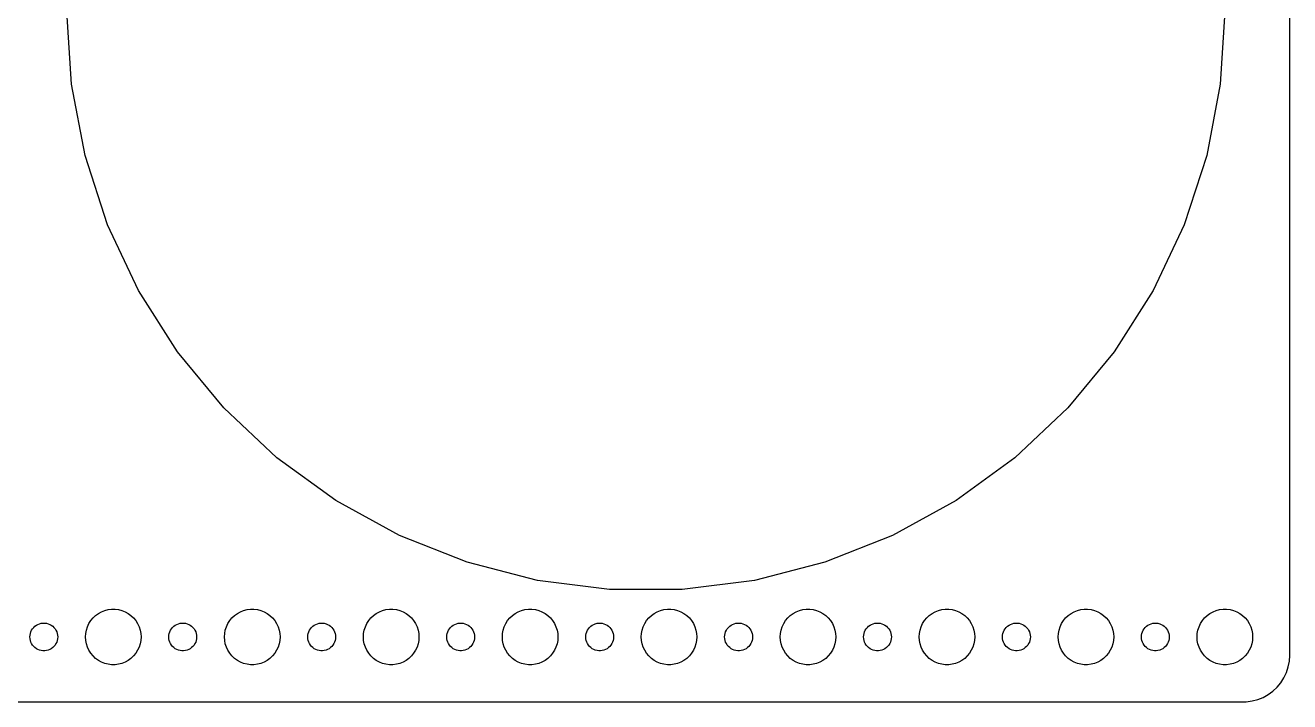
# Model space of a CAD drawing. Header units: metres. Extents: x -330 to 330, y -74 to 74.
# Drawn here: x 193 to 329.5, y -74.5 to -1.5 of the extents above; entities that cross this region are included whole.
import ezdxf

# ---------------------------------------------------------------- set-up
doc = ezdxf.new("R2010")
doc.units = ezdxf.units.M

msp = doc.modelspace()

# ---------------------------------------------------------------- linework, layer by layer
for p, q in [((329.5, -69.5), (329.5, 69.5)), ((197.993, -7.8333), (197.5, 0)), ((322.5, 0), (322.007, -7.8333)), ((199.464, -15.5431), (197.993, -7.8333)), ((322.007, -7.8333), (320.536, -15.5431)), ((201.889, -23.0078), (199.464, -15.5431)), ((320.536, -15.5431), (318.111, -23.0078)), ((205.231, -30.1096), (201.889, -23.0078)), ((318.111, -23.0078), (314.769, -30.1096)), ((209.436, -36.7366), (205.231, -30.1096)), ((314.769, -30.1096), (310.564, -36.7366)), ((214.439, -42.7842), (209.436, -36.7366)), ((310.564, -36.7366), (305.561, -42.7842)), ((220.161, -48.1571), (214.439, -42.7842)), ((305.561, -42.7842), (299.839, -48.1571)), ((226.511, -52.7705), (220.161, -48.1571)), ((299.839, -48.1571), (293.489, -52.7705)), ((233.389, -56.5517), (226.511, -52.7705)), ((293.489, -52.7705), (286.611, -56.5517)), ((240.686, -59.441), (233.389, -56.5517)), ((286.611, -56.5517), (279.314, -59.441)), ((248.289, -61.3929), (240.686, -59.441)), ((279.314, -59.441), (271.711, -61.3929)), ((256.076, -62.3767), (248.289, -61.3929)), ((271.711, -61.3929), (263.924, -62.3767)), ((263.924, -62.3767), (256.076, -62.3767)), ((200.073, -65.7366), (200.313, -65.4464)), ((200.313, -65.4464), (200.588, -65.1885)), ((200.588, -65.1885), (200.893, -64.967)), ((200.893, -64.967), (201.223, -64.7855)), ((201.223, -64.7855), (201.573, -64.6468)), ((201.573, -64.6468), (201.938, -64.5531)), ((201.938, -64.5531), (202.312, -64.5059)), ((202.312, -64.5059), (202.688, -64.5059)), ((202.688, -64.5059), (203.062, -64.5531)), ((203.062, -64.5531), (203.427, -64.6468)), ((203.427, -64.6468), (203.777, -64.7855)), ((203.777, -64.7855), (204.107, -64.967)), ((204.107, -64.967), (204.412, -65.1885)), ((204.412, -65.1885), (204.687, -65.4464)), ((204.687, -65.4464), (204.927, -65.7366)), ((215.073, -65.7366), (215.313, -65.4464)), ((215.313, -65.4464), (215.588, -65.1885)), ((215.588, -65.1885), (215.893, -64.967)), ((215.893, -64.967), (216.223, -64.7855)), ((216.223, -64.7855), (216.573, -64.6468)), ((216.573, -64.6468), (216.938, -64.5531)), ((216.938, -64.5531), (217.312, -64.5059)), ((217.312, -64.5059), (217.688, -64.5059)), ((217.688, -64.5059), (218.062, -64.5531)), ((218.062, -64.5531), (218.427, -64.6468)), ((218.427, -64.6468), (218.777, -64.7855)), ((218.777, -64.7855), (219.107, -64.967)), ((219.107, -64.967), (219.412, -65.1885)), ((219.412, -65.1885), (219.687, -65.4464)), ((219.687, -65.4464), (219.927, -65.7366)), ((230.073, -65.7366), (230.313, -65.4464)), ((230.313, -65.4464), (230.588, -65.1885)), ((230.588, -65.1885), (230.893, -64.967)), ((230.893, -64.967), (231.223, -64.7855)), ((231.223, -64.7855), (231.573, -64.6468)), ((231.573, -64.6468), (231.938, -64.5531)), ((231.938, -64.5531), (232.312, -64.5059)), ((232.312, -64.5059), (232.688, -64.5059)), ((232.688, -64.5059), (233.062, -64.5531)), ((233.062, -64.5531), (233.427, -64.6468)), ((233.427, -64.6468), (233.777, -64.7855)), ((233.777, -64.7855), (234.107, -64.967)), ((234.107, -64.967), (234.412, -65.1885)), ((234.412, -65.1885), (234.687, -65.4464)), ((234.687, -65.4464), (234.927, -65.7366)), ((245.073, -65.7366), (245.313, -65.4464)), ((245.313, -65.4464), (245.588, -65.1885)), ((245.588, -65.1885), (245.893, -64.967)), ((245.893, -64.967), (246.223, -64.7855)), ((246.223, -64.7855), (246.573, -64.6468)), ((246.573, -64.6468), (246.938, -64.5531)), ((246.938, -64.5531), (247.312, -64.5059)), ((247.312, -64.5059), (247.688, -64.5059)), ((247.688, -64.5059), (248.062, -64.5531)), ((248.062, -64.5531), (248.427, -64.6468)), ((248.427, -64.6468), (248.777, -64.7855)), ((248.777, -64.7855), (249.107, -64.967)), ((249.107, -64.967), (249.412, -65.1885)), ((249.412, -65.1885), (249.687, -65.4464)), ((249.687, -65.4464), (249.927, -65.7366)), ((260.073, -65.7366), (260.313, -65.4464)), ((260.313, -65.4464), (260.588, -65.1885)), ((260.588, -65.1885), (260.893, -64.967)), ((260.893, -64.967), (261.223, -64.7855)), ((261.223, -64.7855), (261.573, -64.6468)), ((261.573, -64.6468), (261.938, -64.5531)), ((261.938, -64.5531), (262.312, -64.5059)), ((262.312, -64.5059), (262.688, -64.5059)), ((262.688, -64.5059), (263.062, -64.5531)), ((263.062, -64.5531), (263.427, -64.6468)), ((263.427, -64.6468), (263.777, -64.7855)), ((263.777, -64.7855), (264.107, -64.967)), ((264.107, -64.967), (264.412, -65.1885)), ((264.412, -65.1885), (264.687, -65.4464)), ((264.687, -65.4464), (264.927, -65.7366)), ((275.073, -65.7366), (275.313, -65.4464)), ((275.313, -65.4464), (275.588, -65.1885)), ((275.588, -65.1885), (275.893, -64.967)), ((275.893, -64.967), (276.223, -64.7855)), ((276.223, -64.7855), (276.573, -64.6468)), ((276.573, -64.6468), (276.938, -64.5531)), ((276.938, -64.5531), (277.312, -64.5059)), ((277.312, -64.5059), (277.688, -64.5059)), ((277.688, -64.5059), (278.062, -64.5531)), ((278.062, -64.5531), (278.427, -64.6468)), ((278.427, -64.6468), (278.777, -64.7855)), ((278.777, -64.7855), (279.107, -64.967)), ((279.107, -64.967), (279.412, -65.1885)), ((279.412, -65.1885), (279.687, -65.4464)), ((279.687, -65.4464), (279.927, -65.7366)), ((290.073, -65.7366), (290.313, -65.4464)), ((290.313, -65.4464), (290.588, -65.1885)), ((290.588, -65.1885), (290.893, -64.967)), ((290.893, -64.967), (291.223, -64.7855)), ((291.223, -64.7855), (291.573, -64.6468)), ((291.573, -64.6468), (291.938, -64.5531)), ((291.938, -64.5531), (292.312, -64.5059)), ((292.312, -64.5059), (292.688, -64.5059)), ((292.688, -64.5059), (293.062, -64.5531)), ((293.062, -64.5531), (293.427, -64.6468)), ((293.427, -64.6468), (293.777, -64.7855)), ((293.777, -64.7855), (294.107, -64.967)), ((294.107, -64.967), (294.412, -65.1885)), ((294.412, -65.1885), (294.687, -65.4464)), ((294.687, -65.4464), (294.927, -65.7366)), ((305.073, -65.7366), (305.313, -65.4464)), ((305.313, -65.4464), (305.588, -65.1885)), ((305.588, -65.1885), (305.893, -64.967)), ((305.893, -64.967), (306.223, -64.7855)), ((306.223, -64.7855), (306.573, -64.6468)), ((306.573, -64.6468), (306.938, -64.5531)), ((306.938, -64.5531), (307.312, -64.5059)), ((307.312, -64.5059), (307.688, -64.5059)), ((307.688, -64.5059), (308.062, -64.5531)), ((308.062, -64.5531), (308.427, -64.6468)), ((308.427, -64.6468), (308.777, -64.7855)), ((308.777, -64.7855), (309.107, -64.967)), ((309.107, -64.967), (309.412, -65.1885)), ((309.412, -65.1885), (309.687, -65.4464)), ((309.687, -65.4464), (309.927, -65.7366)), ((320.073, -65.7366), (320.313, -65.4464)), ((320.313, -65.4464), (320.588, -65.1885)), ((320.588, -65.1885), (320.893, -64.967)), ((320.893, -64.967), (321.223, -64.7855)), ((321.223, -64.7855), (321.573, -64.6468)), ((321.573, -64.6468), (321.938, -64.5531)), ((321.938, -64.5531), (322.312, -64.5059)), ((322.312, -64.5059), (322.688, -64.5059)), ((322.688, -64.5059), (323.062, -64.5531)), ((323.062, -64.5531), (323.427, -64.6468)), ((323.427, -64.6468), (323.777, -64.7855)), ((323.777, -64.7855), (324.107, -64.967)), ((324.107, -64.967), (324.412, -65.1885)), ((324.412, -65.1885), (324.687, -65.4464)), ((324.687, -65.4464), (324.927, -65.7366)), ((193.605, -66.9478), (193.686, -66.7774)), ((193.686, -66.7774), (193.786, -66.6183)), ((193.786, -66.6183), (193.907, -66.4732)), ((193.907, -66.4732), (194.044, -66.3442)), ((194.044, -66.3442), (194.196, -66.2335)), ((194.196, -66.2335), (194.361, -66.1428)), ((194.361, -66.1428), (194.536, -66.0734)), ((194.536, -66.0734), (194.719, -66.0266)), ((194.719, -66.0266), (194.906, -66.003)), ((194.906, -66.003), (195.094, -66.003)), ((195.094, -66.003), (195.281, -66.0266)), ((195.281, -66.0266), (195.464, -66.0734)), ((195.464, -66.0734), (195.639, -66.1428)), ((195.639, -66.1428), (195.804, -66.2335)), ((195.804, -66.2335), (195.956, -66.3442)), ((195.956, -66.3442), (196.093, -66.4732)), ((196.093, -66.4732), (196.214, -66.6183)), ((196.214, -66.6183), (196.314, -66.7774)), ((196.314, -66.7774), (196.395, -66.9478)), ((199.524, -67.124), (199.594, -66.7539)), ((199.594, -66.7539), (199.711, -66.3956)), ((199.711, -66.3956), (199.871, -66.0547)), ((199.871, -66.0547), (200.073, -65.7366)), ((204.927, -65.7366), (205.129, -66.0547)), ((205.129, -66.0547), (205.289, -66.3956)), ((205.289, -66.3956), (205.406, -66.7539)), ((205.406, -66.7539), (205.476, -67.124)), ((208.605, -66.9478), (208.686, -66.7774)), ((208.686, -66.7774), (208.786, -66.6183)), ((208.786, -66.6183), (208.907, -66.4732)), ((208.907, -66.4732), (209.044, -66.3442)), ((209.044, -66.3442), (209.196, -66.2335)), ((209.196, -66.2335), (209.361, -66.1428)), ((209.361, -66.1428), (209.536, -66.0734)), ((209.536, -66.0734), (209.719, -66.0266)), ((209.719, -66.0266), (209.906, -66.003)), ((209.906, -66.003), (210.094, -66.003)), ((210.094, -66.003), (210.281, -66.0266)), ((210.281, -66.0266), (210.464, -66.0734)), ((210.464, -66.0734), (210.639, -66.1428)), ((210.639, -66.1428), (210.804, -66.2335)), ((210.804, -66.2335), (210.956, -66.3442)), ((210.956, -66.3442), (211.093, -66.4732)), ((211.093, -66.4732), (211.214, -66.6183)), ((211.214, -66.6183), (211.314, -66.7774)), ((211.314, -66.7774), (211.395, -66.9478)), ((214.524, -67.124), (214.594, -66.7539)), ((214.594, -66.7539), (214.711, -66.3956)), ((214.711, -66.3956), (214.871, -66.0547)), ((214.871, -66.0547), (215.073, -65.7366)), ((219.927, -65.7366), (220.129, -66.0547)), ((220.129, -66.0547), (220.289, -66.3956)), ((220.289, -66.3956), (220.406, -66.7539)), ((220.406, -66.7539), (220.476, -67.124)), ((223.605, -66.9478), (223.686, -66.7774)), ((223.686, -66.7774), (223.786, -66.6183)), ((223.786, -66.6183), (223.907, -66.4732)), ((223.907, -66.4732), (224.044, -66.3442)), ((224.044, -66.3442), (224.196, -66.2335)), ((224.196, -66.2335), (224.361, -66.1428)), ((224.361, -66.1428), (224.536, -66.0734)), ((224.536, -66.0734), (224.719, -66.0266)), ((224.719, -66.0266), (224.906, -66.003)), ((224.906, -66.003), (225.094, -66.003)), ((225.094, -66.003), (225.281, -66.0266)), ((225.281, -66.0266), (225.464, -66.0734)), ((225.464, -66.0734), (225.639, -66.1428)), ((225.639, -66.1428), (225.804, -66.2335)), ((225.804, -66.2335), (225.956, -66.3442)), ((225.956, -66.3442), (226.093, -66.4732)), ((226.093, -66.4732), (226.214, -66.6183)), ((226.214, -66.6183), (226.314, -66.7774)), ((226.314, -66.7774), (226.395, -66.9478)), ((229.524, -67.124), (229.594, -66.7539)), ((229.594, -66.7539), (229.711, -66.3956)), ((229.711, -66.3956), (229.871, -66.0547)), ((229.871, -66.0547), (230.073, -65.7366)), ((234.927, -65.7366), (235.129, -66.0547)), ((235.129, -66.0547), (235.289, -66.3956)), ((235.289, -66.3956), (235.406, -66.7539)), ((235.406, -66.7539), (235.476, -67.124)), ((238.605, -66.9478), (238.686, -66.7774)), ((238.686, -66.7774), (238.786, -66.6183)), ((238.786, -66.6183), (238.907, -66.4732)), ((238.907, -66.4732), (239.044, -66.3442)), ((239.044, -66.3442), (239.196, -66.2335)), ((239.196, -66.2335), (239.361, -66.1428)), ((239.361, -66.1428), (239.536, -66.0734)), ((239.536, -66.0734), (239.719, -66.0266)), ((239.719, -66.0266), (239.906, -66.003)), ((239.906, -66.003), (240.094, -66.003)), ((240.094, -66.003), (240.281, -66.0266)), ((240.281, -66.0266), (240.464, -66.0734)), ((240.464, -66.0734), (240.639, -66.1428)), ((240.639, -66.1428), (240.804, -66.2335)), ((240.804, -66.2335), (240.956, -66.3442)), ((240.956, -66.3442), (241.093, -66.4732)), ((241.093, -66.4732), (241.214, -66.6183)), ((241.214, -66.6183), (241.314, -66.7774)), ((241.314, -66.7774), (241.395, -66.9478)), ((244.524, -67.124), (244.594, -66.7539)), ((244.594, -66.7539), (244.711, -66.3956)), ((244.711, -66.3956), (244.871, -66.0547)), ((244.871, -66.0547), (245.073, -65.7366)), ((249.927, -65.7366), (250.129, -66.0547)), ((250.129, -66.0547), (250.289, -66.3956)), ((250.289, -66.3956), (250.406, -66.7539)), ((250.406, -66.7539), (250.476, -67.124)), ((253.605, -66.9478), (253.686, -66.7774)), ((253.686, -66.7774), (253.786, -66.6183)), ((253.786, -66.6183), (253.907, -66.4732)), ((253.907, -66.4732), (254.044, -66.3442)), ((254.044, -66.3442), (254.196, -66.2335)), ((254.196, -66.2335), (254.361, -66.1428)), ((254.361, -66.1428), (254.536, -66.0734)), ((254.536, -66.0734), (254.719, -66.0266)), ((254.719, -66.0266), (254.906, -66.003)), ((254.906, -66.003), (255.094, -66.003)), ((255.094, -66.003), (255.281, -66.0266)), ((255.281, -66.0266), (255.464, -66.0734)), ((255.464, -66.0734), (255.639, -66.1428)), ((255.639, -66.1428), (255.804, -66.2335)), ((255.804, -66.2335), (255.956, -66.3442)), ((255.956, -66.3442), (256.093, -66.4732)), ((256.093, -66.4732), (256.214, -66.6183)), ((256.214, -66.6183), (256.314, -66.7774)), ((256.314, -66.7774), (256.395, -66.9478)), ((259.524, -67.124), (259.594, -66.7539)), ((259.594, -66.7539), (259.711, -66.3956)), ((259.711, -66.3956), (259.871, -66.0547)), ((259.871, -66.0547), (260.073, -65.7366)), ((264.927, -65.7366), (265.129, -66.0547)), ((265.129, -66.0547), (265.289, -66.3956)), ((265.289, -66.3956), (265.406, -66.7539)), ((265.406, -66.7539), (265.476, -67.124)), ((268.605, -66.9478), (268.686, -66.7774)), ((268.686, -66.7774), (268.786, -66.6183)), ((268.786, -66.6183), (268.907, -66.4732)), ((268.907, -66.4732), (269.044, -66.3442)), ((269.044, -66.3442), (269.196, -66.2335)), ((269.196, -66.2335), (269.361, -66.1428)), ((269.361, -66.1428), (269.536, -66.0734)), ((269.536, -66.0734), (269.719, -66.0266)), ((269.719, -66.0266), (269.906, -66.003)), ((269.906, -66.003), (270.094, -66.003)), ((270.094, -66.003), (270.281, -66.0266)), ((270.281, -66.0266), (270.464, -66.0734)), ((270.464, -66.0734), (270.639, -66.1428)), ((270.639, -66.1428), (270.804, -66.2335)), ((270.804, -66.2335), (270.956, -66.3442)), ((270.956, -66.3442), (271.093, -66.4732)), ((271.093, -66.4732), (271.214, -66.6183)), ((271.214, -66.6183), (271.314, -66.7774)), ((271.314, -66.7774), (271.395, -66.9478)), ((274.524, -67.124), (274.594, -66.7539)), ((274.594, -66.7539), (274.711, -66.3956)), ((274.711, -66.3956), (274.871, -66.0547)), ((274.871, -66.0547), (275.073, -65.7366)), ((279.927, -65.7366), (280.129, -66.0547)), ((280.129, -66.0547), (280.289, -66.3956)), ((280.289, -66.3956), (280.406, -66.7539)), ((280.406, -66.7539), (280.476, -67.124)), ((283.605, -66.9478), (283.686, -66.7774)), ((283.686, -66.7774), (283.786, -66.6183)), ((283.786, -66.6183), (283.907, -66.4732)), ((283.907, -66.4732), (284.044, -66.3442)), ((284.044, -66.3442), (284.196, -66.2335)), ((284.196, -66.2335), (284.361, -66.1428)), ((284.361, -66.1428), (284.536, -66.0734)), ((284.536, -66.0734), (284.719, -66.0266)), ((284.719, -66.0266), (284.906, -66.003)), ((284.906, -66.003), (285.094, -66.003)), ((285.094, -66.003), (285.281, -66.0266)), ((285.281, -66.0266), (285.464, -66.0734)), ((285.464, -66.0734), (285.639, -66.1428)), ((285.639, -66.1428), (285.804, -66.2335)), ((285.804, -66.2335), (285.956, -66.3442)), ((285.956, -66.3442), (286.093, -66.4732)), ((286.093, -66.4732), (286.214, -66.6183)), ((286.214, -66.6183), (286.314, -66.7774)), ((286.314, -66.7774), (286.395, -66.9478)), ((289.524, -67.124), (289.594, -66.7539)), ((289.594, -66.7539), (289.711, -66.3956)), ((289.711, -66.3956), (289.871, -66.0547)), ((289.871, -66.0547), (290.073, -65.7366)), ((294.927, -65.7366), (295.129, -66.0547)), ((295.129, -66.0547), (295.289, -66.3956)), ((295.289, -66.3956), (295.406, -66.7539)), ((295.406, -66.7539), (295.476, -67.124)), ((298.605, -66.9478), (298.686, -66.7774)), ((298.686, -66.7774), (298.786, -66.6183)), ((298.786, -66.6183), (298.907, -66.4732)), ((298.907, -66.4732), (299.044, -66.3442)), ((299.044, -66.3442), (299.196, -66.2335)), ((299.196, -66.2335), (299.361, -66.1428)), ((299.361, -66.1428), (299.536, -66.0734)), ((299.536, -66.0734), (299.719, -66.0266)), ((299.719, -66.0266), (299.906, -66.003)), ((299.906, -66.003), (300.094, -66.003)), ((300.094, -66.003), (300.281, -66.0266)), ((300.281, -66.0266), (300.464, -66.0734)), ((300.464, -66.0734), (300.639, -66.1428)), ((300.639, -66.1428), (300.804, -66.2335)), ((300.804, -66.2335), (300.956, -66.3442)), ((300.956, -66.3442), (301.093, -66.4732)), ((301.093, -66.4732), (301.214, -66.6183)), ((301.214, -66.6183), (301.314, -66.7774)), ((301.314, -66.7774), (301.395, -66.9478)), ((304.524, -67.124), (304.594, -66.7539)), ((304.594, -66.7539), (304.711, -66.3956)), ((304.711, -66.3956), (304.871, -66.0547)), ((304.871, -66.0547), (305.073, -65.7366)), ((309.927, -65.7366), (310.129, -66.0547)), ((310.129, -66.0547), (310.289, -66.3956)), ((310.289, -66.3956), (310.406, -66.7539)), ((310.406, -66.7539), (310.476, -67.124)), ((313.605, -66.9478), (313.686, -66.7774)), ((313.686, -66.7774), (313.786, -66.6183)), ((313.786, -66.6183), (313.907, -66.4732)), ((313.907, -66.4732), (314.044, -66.3442)), ((314.044, -66.3442), (314.196, -66.2335)), ((314.196, -66.2335), (314.361, -66.1428)), ((314.361, -66.1428), (314.536, -66.0734)), ((314.536, -66.0734), (314.719, -66.0266)), ((314.719, -66.0266), (314.906, -66.003)), ((314.906, -66.003), (315.094, -66.003)), ((315.094, -66.003), (315.281, -66.0266)), ((315.281, -66.0266), (315.464, -66.0734)), ((315.464, -66.0734), (315.639, -66.1428)), ((315.639, -66.1428), (315.804, -66.2335)), ((315.804, -66.2335), (315.956, -66.3442)), ((315.956, -66.3442), (316.093, -66.4732)), ((316.093, -66.4732), (316.214, -66.6183)), ((316.214, -66.6183), (316.314, -66.7774)), ((316.314, -66.7774), (316.395, -66.9478)), ((319.524, -67.124), (319.594, -66.7539)), ((319.594, -66.7539), (319.711, -66.3956)), ((319.711, -66.3956), (319.871, -66.0547)), ((319.871, -66.0547), (320.073, -65.7366)), ((324.927, -65.7366), (325.129, -66.0547)), ((325.129, -66.0547), (325.289, -66.3956)), ((325.289, -66.3956), (325.406, -66.7539)), ((325.406, -66.7539), (325.476, -67.124)), ((193.5, -67.5), (193.512, -67.312)), ((193.512, -67.688), (193.5, -67.5)), ((193.512, -67.312), (193.547, -67.127)), ((193.547, -67.873), (193.512, -67.688)), ((193.547, -67.127), (193.605, -66.9478)), ((193.605, -68.0522), (193.547, -67.873)), ((193.686, -68.2226), (193.605, -68.0522)), ((193.786, -68.3817), (193.686, -68.2226)), ((196.314, -68.2226), (196.214, -68.3817)), ((196.395, -68.0522), (196.314, -68.2226)), ((196.395, -66.9478), (196.453, -67.127)), ((196.453, -67.873), (196.395, -68.0522)), ((196.453, -67.127), (196.488, -67.312)), ((196.488, -67.688), (196.453, -67.873)), ((196.488, -67.312), (196.5, -67.5)), ((196.5, -67.5), (196.488, -67.688)), ((199.5, -67.5), (199.524, -67.124)), ((199.524, -67.876), (199.5, -67.5)), ((199.594, -68.2461), (199.524, -67.876)), ((199.711, -68.6044), (199.594, -68.2461)), ((205.406, -68.2461), (205.289, -68.6044)), ((205.476, -67.876), (205.406, -68.2461)), ((205.476, -67.124), (205.5, -67.5)), ((205.5, -67.5), (205.476, -67.876)), ((208.5, -67.5), (208.512, -67.312)), ((208.512, -67.688), (208.5, -67.5)), ((208.512, -67.312), (208.547, -67.127)), ((208.547, -67.873), (208.512, -67.688)), ((208.547, -67.127), (208.605, -66.9478)), ((208.605, -68.0522), (208.547, -67.873)), ((208.686, -68.2226), (208.605, -68.0522)), ((208.786, -68.3817), (208.686, -68.2226)), ((211.314, -68.2226), (211.214, -68.3817)), ((211.395, -68.0522), (211.314, -68.2226)), ((211.395, -66.9478), (211.453, -67.127)), ((211.453, -67.873), (211.395, -68.0522)), ((211.453, -67.127), (211.488, -67.312)), ((211.488, -67.688), (211.453, -67.873)), ((211.488, -67.312), (211.5, -67.5)), ((211.5, -67.5), (211.488, -67.688)), ((214.5, -67.5), (214.524, -67.124)), ((214.524, -67.876), (214.5, -67.5)), ((214.594, -68.2461), (214.524, -67.876)), ((214.711, -68.6044), (214.594, -68.2461)), ((220.406, -68.2461), (220.289, -68.6044)), ((220.476, -67.876), (220.406, -68.2461)), ((220.476, -67.124), (220.5, -67.5)), ((220.5, -67.5), (220.476, -67.876)), ((223.5, -67.5), (223.512, -67.312)), ((223.512, -67.688), (223.5, -67.5)), ((223.512, -67.312), (223.547, -67.127)), ((223.547, -67.873), (223.512, -67.688)), ((223.547, -67.127), (223.605, -66.9478)), ((223.605, -68.0522), (223.547, -67.873)), ((223.686, -68.2226), (223.605, -68.0522)), ((223.786, -68.3817), (223.686, -68.2226)), ((226.314, -68.2226), (226.214, -68.3817)), ((226.395, -68.0522), (226.314, -68.2226)), ((226.395, -66.9478), (226.453, -67.127)), ((226.453, -67.873), (226.395, -68.0522)), ((226.453, -67.127), (226.488, -67.312)), ((226.488, -67.688), (226.453, -67.873)), ((226.488, -67.312), (226.5, -67.5)), ((226.5, -67.5), (226.488, -67.688)), ((229.5, -67.5), (229.524, -67.124)), ((229.524, -67.876), (229.5, -67.5)), ((229.594, -68.2461), (229.524, -67.876)), ((229.711, -68.6044), (229.594, -68.2461)), ((235.406, -68.2461), (235.289, -68.6044)), ((235.476, -67.876), (235.406, -68.2461)), ((235.476, -67.124), (235.5, -67.5)), ((235.5, -67.5), (235.476, -67.876)), ((238.5, -67.5), (238.512, -67.312)), ((238.512, -67.688), (238.5, -67.5)), ((238.512, -67.312), (238.547, -67.127)), ((238.547, -67.873), (238.512, -67.688)), ((238.547, -67.127), (238.605, -66.9478)), ((238.605, -68.0522), (238.547, -67.873)), ((238.686, -68.2226), (238.605, -68.0522)), ((238.786, -68.3817), (238.686, -68.2226)), ((241.314, -68.2226), (241.214, -68.3817)), ((241.395, -68.0522), (241.314, -68.2226)), ((241.395, -66.9478), (241.453, -67.127)), ((241.453, -67.873), (241.395, -68.0522)), ((241.453, -67.127), (241.488, -67.312)), ((241.488, -67.688), (241.453, -67.873)), ((241.488, -67.312), (241.5, -67.5)), ((241.5, -67.5), (241.488, -67.688)), ((244.5, -67.5), (244.524, -67.124)), ((244.524, -67.876), (244.5, -67.5)), ((244.594, -68.2461), (244.524, -67.876)), ((244.711, -68.6044), (244.594, -68.2461)), ((250.406, -68.2461), (250.289, -68.6044)), ((250.476, -67.876), (250.406, -68.2461)), ((250.476, -67.124), (250.5, -67.5)), ((250.5, -67.5), (250.476, -67.876)), ((253.5, -67.5), (253.512, -67.312)), ((253.512, -67.688), (253.5, -67.5)), ((253.512, -67.312), (253.547, -67.127)), ((253.547, -67.873), (253.512, -67.688)), ((253.547, -67.127), (253.605, -66.9478)), ((253.605, -68.0522), (253.547, -67.873)), ((253.686, -68.2226), (253.605, -68.0522)), ((253.786, -68.3817), (253.686, -68.2226)), ((256.314, -68.2226), (256.214, -68.3817)), ((256.395, -68.0522), (256.314, -68.2226)), ((256.395, -66.9478), (256.453, -67.127)), ((256.453, -67.873), (256.395, -68.0522)), ((256.453, -67.127), (256.488, -67.312)), ((256.488, -67.688), (256.453, -67.873)), ((256.488, -67.312), (256.5, -67.5)), ((256.5, -67.5), (256.488, -67.688)), ((259.5, -67.5), (259.524, -67.124)), ((259.524, -67.876), (259.5, -67.5)), ((259.594, -68.2461), (259.524, -67.876)), ((259.711, -68.6044), (259.594, -68.2461)), ((265.406, -68.2461), (265.289, -68.6044)), ((265.476, -67.876), (265.406, -68.2461)), ((265.476, -67.124), (265.5, -67.5)), ((265.5, -67.5), (265.476, -67.876)), ((268.5, -67.5), (268.512, -67.312)), ((268.512, -67.688), (268.5, -67.5)), ((268.512, -67.312), (268.547, -67.127)), ((268.547, -67.873), (268.512, -67.688)), ((268.547, -67.127), (268.605, -66.9478)), ((268.605, -68.0522), (268.547, -67.873)), ((268.686, -68.2226), (268.605, -68.0522)), ((268.786, -68.3817), (268.686, -68.2226)), ((271.314, -68.2226), (271.214, -68.3817)), ((271.395, -68.0522), (271.314, -68.2226)), ((271.395, -66.9478), (271.453, -67.127)), ((271.453, -67.873), (271.395, -68.0522)), ((271.453, -67.127), (271.488, -67.312)), ((271.488, -67.688), (271.453, -67.873)), ((271.488, -67.312), (271.5, -67.5)), ((271.5, -67.5), (271.488, -67.688)), ((274.5, -67.5), (274.524, -67.124)), ((274.524, -67.876), (274.5, -67.5)), ((274.594, -68.2461), (274.524, -67.876)), ((274.711, -68.6044), (274.594, -68.2461)), ((280.406, -68.2461), (280.289, -68.6044)), ((280.476, -67.876), (280.406, -68.2461)), ((280.476, -67.124), (280.5, -67.5)), ((280.5, -67.5), (280.476, -67.876)), ((283.5, -67.5), (283.512, -67.312)), ((283.512, -67.688), (283.5, -67.5)), ((283.512, -67.312), (283.547, -67.127)), ((283.547, -67.873), (283.512, -67.688)), ((283.547, -67.127), (283.605, -66.9478)), ((283.605, -68.0522), (283.547, -67.873)), ((283.686, -68.2226), (283.605, -68.0522)), ((283.786, -68.3817), (283.686, -68.2226)), ((286.314, -68.2226), (286.214, -68.3817)), ((286.395, -68.0522), (286.314, -68.2226)), ((286.395, -66.9478), (286.453, -67.127)), ((286.453, -67.873), (286.395, -68.0522)), ((286.453, -67.127), (286.488, -67.312)), ((286.488, -67.688), (286.453, -67.873)), ((286.488, -67.312), (286.5, -67.5)), ((286.5, -67.5), (286.488, -67.688)), ((289.5, -67.5), (289.524, -67.124)), ((289.524, -67.876), (289.5, -67.5)), ((289.594, -68.2461), (289.524, -67.876)), ((289.711, -68.6044), (289.594, -68.2461)), ((295.406, -68.2461), (295.289, -68.6044)), ((295.476, -67.876), (295.406, -68.2461)), ((295.476, -67.124), (295.5, -67.5)), ((295.5, -67.5), (295.476, -67.876)), ((298.5, -67.5), (298.512, -67.312)), ((298.512, -67.688), (298.5, -67.5)), ((298.512, -67.312), (298.547, -67.127)), ((298.547, -67.873), (298.512, -67.688)), ((298.547, -67.127), (298.605, -66.9478)), ((298.605, -68.0522), (298.547, -67.873)), ((298.686, -68.2226), (298.605, -68.0522)), ((298.786, -68.3817), (298.686, -68.2226)), ((301.314, -68.2226), (301.214, -68.3817)), ((301.395, -68.0522), (301.314, -68.2226)), ((301.395, -66.9478), (301.453, -67.127)), ((301.453, -67.873), (301.395, -68.0522)), ((301.453, -67.127), (301.488, -67.312)), ((301.488, -67.688), (301.453, -67.873)), ((301.488, -67.312), (301.5, -67.5)), ((301.5, -67.5), (301.488, -67.688)), ((304.5, -67.5), (304.524, -67.124)), ((304.524, -67.876), (304.5, -67.5)), ((304.594, -68.2461), (304.524, -67.876)), ((304.711, -68.6044), (304.594, -68.2461)), ((310.406, -68.2461), (310.289, -68.6044)), ((310.476, -67.876), (310.406, -68.2461)), ((310.476, -67.124), (310.5, -67.5)), ((310.5, -67.5), (310.476, -67.876)), ((313.5, -67.5), (313.512, -67.312)), ((313.512, -67.688), (313.5, -67.5)), ((313.512, -67.312), (313.547, -67.127)), ((313.547, -67.873), (313.512, -67.688)), ((313.547, -67.127), (313.605, -66.9478)), ((313.605, -68.0522), (313.547, -67.873)), ((313.686, -68.2226), (313.605, -68.0522)), ((313.786, -68.3817), (313.686, -68.2226)), ((316.314, -68.2226), (316.214, -68.3817)), ((316.395, -68.0522), (316.314, -68.2226)), ((316.395, -66.9478), (316.453, -67.127)), ((316.453, -67.873), (316.395, -68.0522)), ((316.453, -67.127), (316.488, -67.312)), ((316.488, -67.688), (316.453, -67.873)), ((316.488, -67.312), (316.5, -67.5)), ((316.5, -67.5), (316.488, -67.688)), ((319.5, -67.5), (319.524, -67.124)), ((319.524, -67.876), (319.5, -67.5)), ((319.594, -68.2461), (319.524, -67.876)), ((319.711, -68.6044), (319.594, -68.2461)), ((325.406, -68.2461), (325.289, -68.6044)), ((325.476, -67.876), (325.406, -68.2461)), ((325.476, -67.124), (325.5, -67.5)), ((325.5, -67.5), (325.476, -67.876)), ((193.907, -68.5268), (193.786, -68.3817)), ((194.044, -68.6558), (193.907, -68.5268)), ((194.196, -68.7665), (194.044, -68.6558)), ((194.361, -68.8572), (194.196, -68.7665)), ((194.536, -68.9266), (194.361, -68.8572)), ((194.719, -68.9734), (194.536, -68.9266)), ((194.906, -68.997), (194.719, -68.9734)), ((195.094, -68.997), (194.906, -68.997)), ((195.281, -68.9734), (195.094, -68.997)), ((195.464, -68.9266), (195.281, -68.9734)), ((195.639, -68.8572), (195.464, -68.9266)), ((195.804, -68.7665), (195.639, -68.8572)), ((195.956, -68.6558), (195.804, -68.7665)), ((196.093, -68.5268), (195.956, -68.6558)), ((196.214, -68.3817), (196.093, -68.5268)), ((199.871, -68.9453), (199.711, -68.6044)), ((200.073, -69.2634), (199.871, -68.9453)), ((200.313, -69.5536), (200.073, -69.2634)), ((200.588, -69.8115), (200.313, -69.5536)), ((204.687, -69.5536), (204.412, -69.8115)), ((204.927, -69.2634), (204.687, -69.5536)), ((205.129, -68.9453), (204.927, -69.2634)), ((205.289, -68.6044), (205.129, -68.9453)), ((208.907, -68.5268), (208.786, -68.3817)), ((209.044, -68.6558), (208.907, -68.5268)), ((209.196, -68.7665), (209.044, -68.6558)), ((209.361, -68.8572), (209.196, -68.7665)), ((209.536, -68.9266), (209.361, -68.8572)), ((209.719, -68.9734), (209.536, -68.9266)), ((209.906, -68.997), (209.719, -68.9734)), ((210.094, -68.997), (209.906, -68.997)), ((210.281, -68.9734), (210.094, -68.997)), ((210.464, -68.9266), (210.281, -68.9734)), ((210.639, -68.8572), (210.464, -68.9266)), ((210.804, -68.7665), (210.639, -68.8572)), ((210.956, -68.6558), (210.804, -68.7665)), ((211.093, -68.5268), (210.956, -68.6558)), ((211.214, -68.3817), (211.093, -68.5268)), ((214.871, -68.9453), (214.711, -68.6044)), ((215.073, -69.2634), (214.871, -68.9453)), ((215.313, -69.5536), (215.073, -69.2634)), ((215.588, -69.8115), (215.313, -69.5536)), ((219.687, -69.5536), (219.412, -69.8115)), ((219.927, -69.2634), (219.687, -69.5536)), ((220.129, -68.9453), (219.927, -69.2634)), ((220.289, -68.6044), (220.129, -68.9453)), ((223.907, -68.5268), (223.786, -68.3817)), ((224.044, -68.6558), (223.907, -68.5268)), ((224.196, -68.7665), (224.044, -68.6558)), ((224.361, -68.8572), (224.196, -68.7665)), ((224.536, -68.9266), (224.361, -68.8572)), ((224.719, -68.9734), (224.536, -68.9266)), ((224.906, -68.997), (224.719, -68.9734)), ((225.094, -68.997), (224.906, -68.997)), ((225.281, -68.9734), (225.094, -68.997)), ((225.464, -68.9266), (225.281, -68.9734)), ((225.639, -68.8572), (225.464, -68.9266)), ((225.804, -68.7665), (225.639, -68.8572)), ((225.956, -68.6558), (225.804, -68.7665)), ((226.093, -68.5268), (225.956, -68.6558)), ((226.214, -68.3817), (226.093, -68.5268)), ((229.871, -68.9453), (229.711, -68.6044)), ((230.073, -69.2634), (229.871, -68.9453)), ((230.313, -69.5536), (230.073, -69.2634)), ((230.588, -69.8115), (230.313, -69.5536)), ((234.687, -69.5536), (234.412, -69.8115)), ((234.927, -69.2634), (234.687, -69.5536)), ((235.129, -68.9453), (234.927, -69.2634)), ((235.289, -68.6044), (235.129, -68.9453)), ((238.907, -68.5268), (238.786, -68.3817)), ((239.044, -68.6558), (238.907, -68.5268)), ((239.196, -68.7665), (239.044, -68.6558)), ((239.361, -68.8572), (239.196, -68.7665)), ((239.536, -68.9266), (239.361, -68.8572)), ((239.719, -68.9734), (239.536, -68.9266)), ((239.906, -68.997), (239.719, -68.9734)), ((240.094, -68.997), (239.906, -68.997)), ((240.281, -68.9734), (240.094, -68.997)), ((240.464, -68.9266), (240.281, -68.9734)), ((240.639, -68.8572), (240.464, -68.9266)), ((240.804, -68.7665), (240.639, -68.8572)), ((240.956, -68.6558), (240.804, -68.7665)), ((241.093, -68.5268), (240.956, -68.6558)), ((241.214, -68.3817), (241.093, -68.5268)), ((244.871, -68.9453), (244.711, -68.6044)), ((245.073, -69.2634), (244.871, -68.9453)), ((245.313, -69.5536), (245.073, -69.2634)), ((245.588, -69.8115), (245.313, -69.5536)), ((249.687, -69.5536), (249.412, -69.8115)), ((249.927, -69.2634), (249.687, -69.5536)), ((250.129, -68.9453), (249.927, -69.2634)), ((250.289, -68.6044), (250.129, -68.9453)), ((253.907, -68.5268), (253.786, -68.3817)), ((254.044, -68.6558), (253.907, -68.5268)), ((254.196, -68.7665), (254.044, -68.6558)), ((254.361, -68.8572), (254.196, -68.7665)), ((254.536, -68.9266), (254.361, -68.8572)), ((254.719, -68.9734), (254.536, -68.9266)), ((254.906, -68.997), (254.719, -68.9734)), ((255.094, -68.997), (254.906, -68.997)), ((255.281, -68.9734), (255.094, -68.997)), ((255.464, -68.9266), (255.281, -68.9734)), ((255.639, -68.8572), (255.464, -68.9266)), ((255.804, -68.7665), (255.639, -68.8572)), ((255.956, -68.6558), (255.804, -68.7665)), ((256.093, -68.5268), (255.956, -68.6558)), ((256.214, -68.3817), (256.093, -68.5268)), ((259.871, -68.9453), (259.711, -68.6044)), ((260.073, -69.2634), (259.871, -68.9453)), ((260.313, -69.5536), (260.073, -69.2634)), ((260.588, -69.8115), (260.313, -69.5536)), ((264.687, -69.5536), (264.412, -69.8115)), ((264.927, -69.2634), (264.687, -69.5536)), ((265.129, -68.9453), (264.927, -69.2634)), ((265.289, -68.6044), (265.129, -68.9453)), ((268.907, -68.5268), (268.786, -68.3817)), ((269.044, -68.6558), (268.907, -68.5268)), ((269.196, -68.7665), (269.044, -68.6558)), ((269.361, -68.8572), (269.196, -68.7665)), ((269.536, -68.9266), (269.361, -68.8572)), ((269.719, -68.9734), (269.536, -68.9266)), ((269.906, -68.997), (269.719, -68.9734)), ((270.094, -68.997), (269.906, -68.997)), ((270.281, -68.9734), (270.094, -68.997)), ((270.464, -68.9266), (270.281, -68.9734)), ((270.639, -68.8572), (270.464, -68.9266)), ((270.804, -68.7665), (270.639, -68.8572)), ((270.956, -68.6558), (270.804, -68.7665)), ((271.093, -68.5268), (270.956, -68.6558)), ((271.214, -68.3817), (271.093, -68.5268)), ((274.871, -68.9453), (274.711, -68.6044)), ((275.073, -69.2634), (274.871, -68.9453)), ((275.313, -69.5536), (275.073, -69.2634)), ((275.588, -69.8115), (275.313, -69.5536)), ((279.687, -69.5536), (279.412, -69.8115)), ((279.927, -69.2634), (279.687, -69.5536)), ((280.129, -68.9453), (279.927, -69.2634)), ((280.289, -68.6044), (280.129, -68.9453)), ((283.907, -68.5268), (283.786, -68.3817)), ((284.044, -68.6558), (283.907, -68.5268)), ((284.196, -68.7665), (284.044, -68.6558)), ((284.361, -68.8572), (284.196, -68.7665)), ((284.536, -68.9266), (284.361, -68.8572)), ((284.719, -68.9734), (284.536, -68.9266)), ((284.906, -68.997), (284.719, -68.9734)), ((285.094, -68.997), (284.906, -68.997)), ((285.281, -68.9734), (285.094, -68.997)), ((285.464, -68.9266), (285.281, -68.9734)), ((285.639, -68.8572), (285.464, -68.9266)), ((285.804, -68.7665), (285.639, -68.8572)), ((285.956, -68.6558), (285.804, -68.7665)), ((286.093, -68.5268), (285.956, -68.6558)), ((286.214, -68.3817), (286.093, -68.5268)), ((289.871, -68.9453), (289.711, -68.6044)), ((290.073, -69.2634), (289.871, -68.9453)), ((290.313, -69.5536), (290.073, -69.2634)), ((290.588, -69.8115), (290.313, -69.5536)), ((294.687, -69.5536), (294.412, -69.8115)), ((294.927, -69.2634), (294.687, -69.5536)), ((295.129, -68.9453), (294.927, -69.2634)), ((295.289, -68.6044), (295.129, -68.9453)), ((298.907, -68.5268), (298.786, -68.3817)), ((299.044, -68.6558), (298.907, -68.5268)), ((299.196, -68.7665), (299.044, -68.6558)), ((299.361, -68.8572), (299.196, -68.7665)), ((299.536, -68.9266), (299.361, -68.8572)), ((299.719, -68.9734), (299.536, -68.9266)), ((299.906, -68.997), (299.719, -68.9734)), ((300.094, -68.997), (299.906, -68.997)), ((300.281, -68.9734), (300.094, -68.997)), ((300.464, -68.9266), (300.281, -68.9734)), ((300.639, -68.8572), (300.464, -68.9266)), ((300.804, -68.7665), (300.639, -68.8572)), ((300.956, -68.6558), (300.804, -68.7665)), ((301.093, -68.5268), (300.956, -68.6558)), ((301.214, -68.3817), (301.093, -68.5268)), ((304.871, -68.9453), (304.711, -68.6044)), ((305.073, -69.2634), (304.871, -68.9453)), ((305.313, -69.5536), (305.073, -69.2634)), ((305.588, -69.8115), (305.313, -69.5536)), ((309.687, -69.5536), (309.412, -69.8115)), ((309.927, -69.2634), (309.687, -69.5536)), ((310.129, -68.9453), (309.927, -69.2634)), ((310.289, -68.6044), (310.129, -68.9453)), ((313.907, -68.5268), (313.786, -68.3817)), ((314.044, -68.6558), (313.907, -68.5268)), ((314.196, -68.7665), (314.044, -68.6558)), ((314.361, -68.8572), (314.196, -68.7665)), ((314.536, -68.9266), (314.361, -68.8572)), ((314.719, -68.9734), (314.536, -68.9266)), ((314.906, -68.997), (314.719, -68.9734)), ((315.094, -68.997), (314.906, -68.997)), ((315.281, -68.9734), (315.094, -68.997)), ((315.464, -68.9266), (315.281, -68.9734)), ((315.639, -68.8572), (315.464, -68.9266)), ((315.804, -68.7665), (315.639, -68.8572)), ((315.956, -68.6558), (315.804, -68.7665)), ((316.093, -68.5268), (315.956, -68.6558)), ((316.214, -68.3817), (316.093, -68.5268)), ((319.871, -68.9453), (319.711, -68.6044)), ((320.073, -69.2634), (319.871, -68.9453)), ((320.313, -69.5536), (320.073, -69.2634)), ((320.588, -69.8115), (320.313, -69.5536)), ((324.687, -69.5536), (324.412, -69.8115)), ((324.927, -69.2634), (324.687, -69.5536)), ((325.129, -68.9453), (324.927, -69.2634)), ((325.289, -68.6044), (325.129, -68.9453)), ((329.461, -70.1267), (329.5, -69.5)), ((200.893, -70.033), (200.588, -69.8115)), ((201.223, -70.2145), (200.893, -70.033)), ((201.573, -70.3532), (201.223, -70.2145)), ((201.938, -70.4469), (201.573, -70.3532)), ((202.312, -70.4941), (201.938, -70.4469)), ((202.688, -70.4941), (202.312, -70.4941)), ((203.062, -70.4469), (202.688, -70.4941)), ((203.427, -70.3532), (203.062, -70.4469)), ((203.777, -70.2145), (203.427, -70.3532)), ((204.107, -70.033), (203.777, -70.2145)), ((204.412, -69.8115), (204.107, -70.033)), ((215.893, -70.033), (215.588, -69.8115)), ((216.223, -70.2145), (215.893, -70.033)), ((216.573, -70.3532), (216.223, -70.2145)), ((216.938, -70.4469), (216.573, -70.3532)), ((217.312, -70.4941), (216.938, -70.4469)), ((217.688, -70.4941), (217.312, -70.4941)), ((218.062, -70.4469), (217.688, -70.4941)), ((218.427, -70.3532), (218.062, -70.4469)), ((218.777, -70.2145), (218.427, -70.3532)), ((219.107, -70.033), (218.777, -70.2145)), ((219.412, -69.8115), (219.107, -70.033)), ((230.893, -70.033), (230.588, -69.8115)), ((231.223, -70.2145), (230.893, -70.033)), ((231.573, -70.3532), (231.223, -70.2145)), ((231.938, -70.4469), (231.573, -70.3532)), ((232.312, -70.4941), (231.938, -70.4469)), ((232.688, -70.4941), (232.312, -70.4941)), ((233.062, -70.4469), (232.688, -70.4941)), ((233.427, -70.3532), (233.062, -70.4469)), ((233.777, -70.2145), (233.427, -70.3532)), ((234.107, -70.033), (233.777, -70.2145)), ((234.412, -69.8115), (234.107, -70.033)), ((245.893, -70.033), (245.588, -69.8115)), ((246.223, -70.2145), (245.893, -70.033)), ((246.573, -70.3532), (246.223, -70.2145)), ((246.938, -70.4469), (246.573, -70.3532)), ((247.312, -70.4941), (246.938, -70.4469)), ((247.688, -70.4941), (247.312, -70.4941)), ((248.062, -70.4469), (247.688, -70.4941)), ((248.427, -70.3532), (248.062, -70.4469)), ((248.777, -70.2145), (248.427, -70.3532)), ((249.107, -70.033), (248.777, -70.2145)), ((249.412, -69.8115), (249.107, -70.033)), ((260.893, -70.033), (260.588, -69.8115)), ((261.223, -70.2145), (260.893, -70.033)), ((261.573, -70.3532), (261.223, -70.2145)), ((261.938, -70.4469), (261.573, -70.3532)), ((262.312, -70.4941), (261.938, -70.4469)), ((262.688, -70.4941), (262.312, -70.4941)), ((263.062, -70.4469), (262.688, -70.4941)), ((263.427, -70.3532), (263.062, -70.4469)), ((263.777, -70.2145), (263.427, -70.3532)), ((264.107, -70.033), (263.777, -70.2145)), ((264.412, -69.8115), (264.107, -70.033)), ((275.893, -70.033), (275.588, -69.8115)), ((276.223, -70.2145), (275.893, -70.033)), ((276.573, -70.3532), (276.223, -70.2145)), ((276.938, -70.4469), (276.573, -70.3532)), ((277.312, -70.4941), (276.938, -70.4469)), ((277.688, -70.4941), (277.312, -70.4941)), ((278.062, -70.4469), (277.688, -70.4941)), ((278.427, -70.3532), (278.062, -70.4469)), ((278.777, -70.2145), (278.427, -70.3532)), ((279.107, -70.033), (278.777, -70.2145)), ((279.412, -69.8115), (279.107, -70.033)), ((290.893, -70.033), (290.588, -69.8115)), ((291.223, -70.2145), (290.893, -70.033)), ((291.573, -70.3532), (291.223, -70.2145)), ((291.938, -70.4469), (291.573, -70.3532)), ((292.312, -70.4941), (291.938, -70.4469)), ((292.688, -70.4941), (292.312, -70.4941)), ((293.062, -70.4469), (292.688, -70.4941)), ((293.427, -70.3532), (293.062, -70.4469)), ((293.777, -70.2145), (293.427, -70.3532)), ((294.107, -70.033), (293.777, -70.2145)), ((294.412, -69.8115), (294.107, -70.033)), ((305.893, -70.033), (305.588, -69.8115)), ((306.223, -70.2145), (305.893, -70.033)), ((306.573, -70.3532), (306.223, -70.2145)), ((306.938, -70.4469), (306.573, -70.3532)), ((307.312, -70.4941), (306.938, -70.4469)), ((307.688, -70.4941), (307.312, -70.4941)), ((308.062, -70.4469), (307.688, -70.4941)), ((308.427, -70.3532), (308.062, -70.4469)), ((308.777, -70.2145), (308.427, -70.3532)), ((309.107, -70.033), (308.777, -70.2145)), ((309.412, -69.8115), (309.107, -70.033)), ((320.893, -70.033), (320.588, -69.8115)), ((321.223, -70.2145), (320.893, -70.033)), ((321.573, -70.3532), (321.223, -70.2145)), ((321.938, -70.4469), (321.573, -70.3532)), ((322.312, -70.4941), (321.938, -70.4469)), ((322.688, -70.4941), (322.312, -70.4941)), ((323.062, -70.4469), (322.688, -70.4941)), ((323.427, -70.3532), (323.062, -70.4469)), ((323.777, -70.2145), (323.427, -70.3532)), ((324.107, -70.033), (323.777, -70.2145)), ((324.412, -69.8115), (324.107, -70.033)), ((329.149, -71.3406), (329.343, -70.7434)), ((329.343, -70.7434), (329.461, -70.1267)), ((328.545, -72.4389), (328.882, -71.9088)), ((328.882, -71.9088), (329.149, -71.3406)), ((327.179, -73.7216), (327.687, -73.3526)), ((327.687, -73.3526), (328.145, -72.9227)), ((328.145, -72.9227), (328.545, -72.4389)), ((-324.814, -74.4901), (324.814, -74.4901)), ((324.814, -74.4901), (325.437, -74.4114)), ((325.437, -74.4114), (326.045, -74.2553)), ((326.045, -74.2553), (326.629, -74.0241)), ((326.629, -74.0241), (327.179, -73.7216))]:
    msp.add_line(p, q)

doc.saveas('drawing.dxf')
